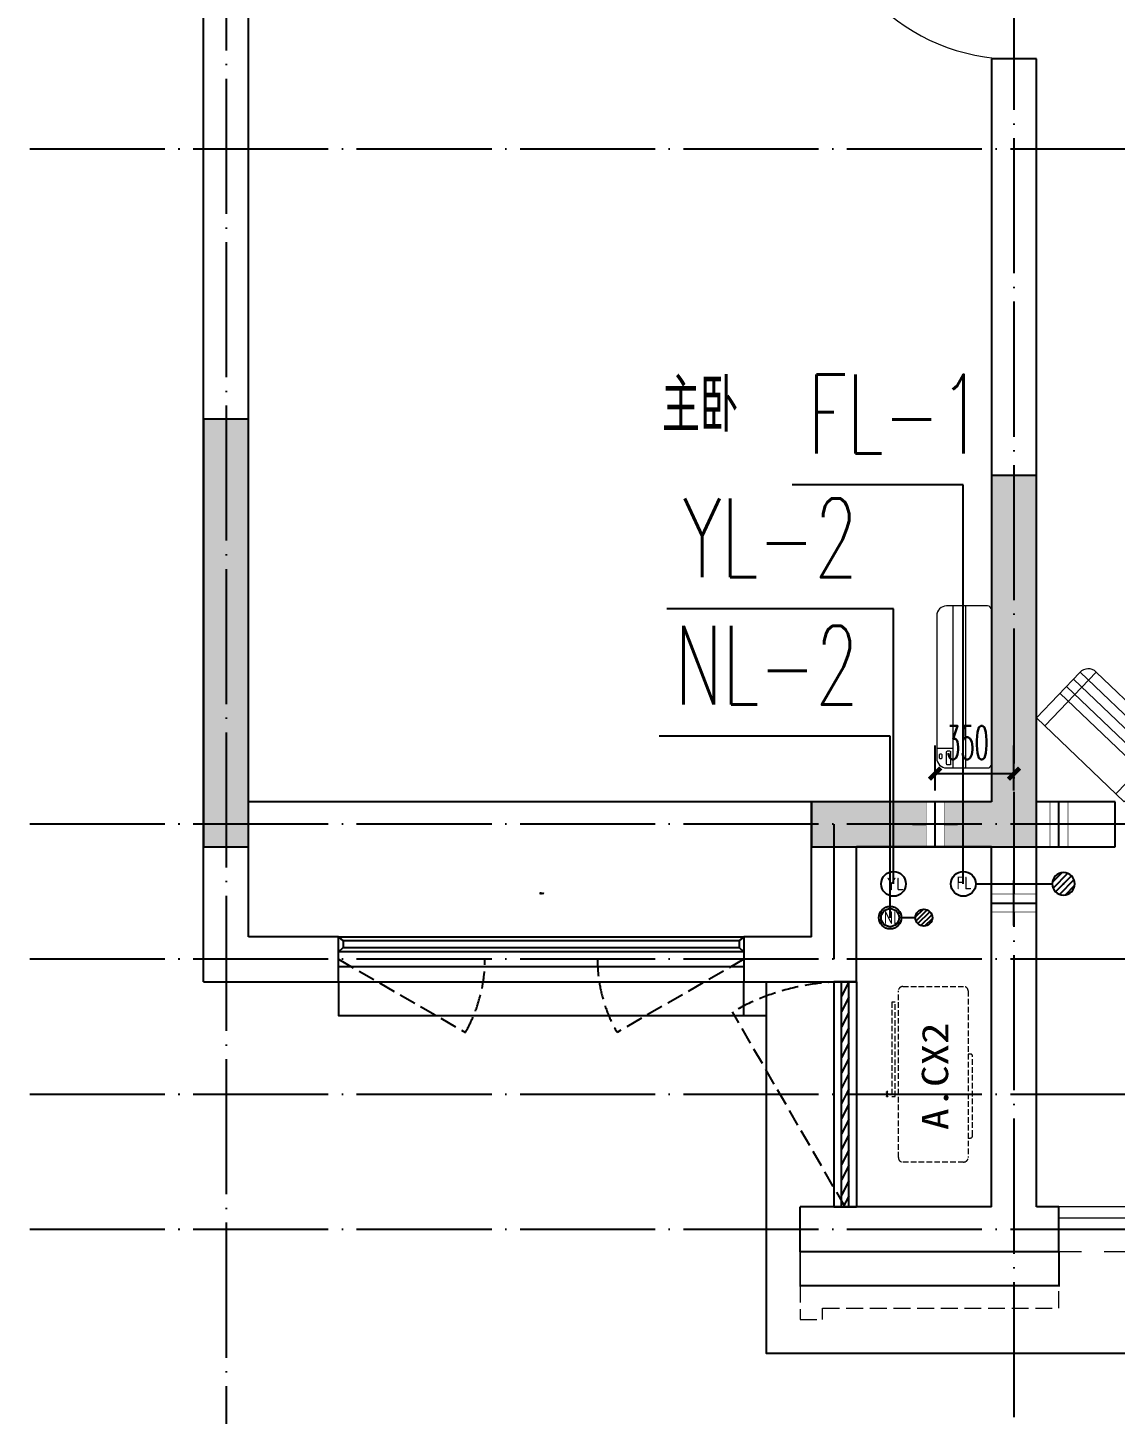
# Model space of a CAD drawing. Extents: x 27938 to 1507990, y 110129 to 923079.
# Drawn here: x 827036 to 831867, y 517419 to 523579 of the extents above; entities that cross this region are included whole.
import ezdxf

# ---------------------------------------------------------------- set-up
doc = ezdxf.new("R2010")
doc.units = 0
doc.header["$LTSCALE"] = 1000
doc.header["$MEASUREMENT"] = 0
doc.linetypes.add('DASH', pattern=[0.35, 0.25, -0.1])
doc.linetypes.add('DOTE', pattern=[2.42, 2, -0.2, 0.02, -0.2])
for name, color, linetype in [('3-栏杆1', 135, 'Continuous'), ('3.5方案汇报，与郭总、侯月琴确定户型_t8$0$2020.03.04 -1安徽标准化洋房户型(UA）_t8_t8$0$看线', 154, 'Continuous'), ('COLUMN', 9, 'Continuous'), ('DIM_凝结', 150, 'Continuous'), ('DIM_废水', 31, 'Continuous'), ('DIM_雨水', 4, 'Continuous'), ('DOTE', 1, 'Continuous'), ('EQUIP_地漏', 7, 'Continuous'), ('LVTRY', 6, 'Continuous'), ('PUB_HATCH', 8, 'Continuous'), ('PUB_TEXT', 4, 'Continuous'), ('VPIPE-凝结', 150, 'N'), ('VPIPE-废水', 31, 'Continuous'), ('VPIPE-雨水', 4, 'Y'), ('WALL', 9, 'Continuous'), ('WINDOW', 4, 'Continuous'), ('WINDOW_TEXT', 7, 'Continuous'), ('机电标识类', 1, 'Continuous'), ('看线', 251, 'Continuous')]:
    doc.layers.add(name, color=color, linetype=linetype)
for name, color, linetype, lineweight in [('平面-栏杆', 135, 'Continuous', 15), ('平面-看线', 45, 'Continuous', 15), ('平面-空调室内机', 176, 'Continuous', 9), ('平面-空调预留孔', 173, 'Continuous', 15), ('空调', 76, 'Continuous', 13)]:
    doc.layers.add(name, color=color, linetype=linetype, lineweight=lineweight)
doc.styles.add('_TCH_DIM_T3', font='SIMPLEX.shx', dxfattribs={"width": 0.494118, "bigfont": 'GBCBIG.shx'})
doc.styles.add('_TCH_WINDOW', font='SIMPLEX.shx', dxfattribs={"width": 0.7, "height": 3.5, "bigfont": 'GBCBIG.shx'})
doc.styles.add('_TWT_SERIAL', font='SIMPLEX', dxfattribs={"width": 0.8, "height": 3.5, "bigfont": 'HZTXT'})
doc.styles.get("Standard").update_dxf_attribs({"font": 'gbenor.shx', "bigfont": 'gbcbig.shx'})
doc.styles.add('黑体', font='simhei.ttf')
doc.linetypes.add('N', pattern='A,3,-0.2,["N",Standard,S=0.25,R=0,X=-0.1,Y=-0.115],-0.2', length=3.4)
doc.linetypes.add('Y', pattern='A,3,-0.2,["Y",Standard,S=0.25,R=0,X=-0.1,Y=-0.115],-0.2', length=3.4)
doc.dimstyles.new('_TCH_ARCH&&50', dxfattribs={"dimtxt": 148.75, "dimasz": 50, "dimexe": 125, "dimexo": 150, "dimgap": 63.125, "dimtad": 1, "dimdec": 0, "dimzin": 0, "dimdsep": 46, "dimtxsty": '_TCH_DIM_T3', "dimblk": 'ARCHTICK', "dimcen": 0.09, "dimclrt": 4, "dimazin": 2, "dimtfac": 1, "dimtdec": 0, "dimtix": 1, "dimtmove": 2, "dimatfit": 3, "dimfxl": 100, "dimtolj": 1, "dimtzin": 0, "dimarcsym": 0})

# ---------------------------------------------------------------- blocks, each defined once
blk = doc.blocks.new('GDGDGDSDA')
at = {"layer": 'DOTE', "color": 0, "linetype": 'DOTE', "ltscale": 0.3}
for p, q in [((419334.8, 376108.3), (419334.8, 359558.3)), ((422834.8, 367858.3), (422834.8, 359558.3)), ((471334.8, 366358.3), (417334.8, 366358.3)), ((471334.8, 363358.3), (417334.8, 363358.3)), ((422034.8, 363358.3), (422034.8, 362758.3)), ((471334.8, 362758.3), (417334.8, 362758.3)), ((471334.8, 362158.3), (417334.8, 362158.3)), ((471334.8, 361558.3), (417334.8, 361558.3))]:
    blk.add_line(p, q, dxfattribs=at)
blk = doc.blocks.new('GFDGFSDFGD')
at = {"layer": 'PUB_HATCH'}
for points in [[(420516.6, 367423.7), (420516.6, 365523.7), (420716.6, 365523.7), (420716.6, 367423.7)], [(423216.6, 365523.7), (424216.6, 365523.7), (424216.6, 367173.7), (424016.6, 367173.7), (424016.6, 365723.7), (423216.6, 365723.7)]]:
    blk.add_hatch(color=0, dxfattribs=at).paths.add_polyline_path(points)
at = {"layer": 'COLUMN', "color": 0}
for p, q in [((420516.6, 367423.7), (420516.6, 365523.7)), ((420716.6, 367423.7), (420516.6, 367423.7)), ((420716.6, 365523.7), (420716.6, 367423.7)), ((424216.6, 367173.7), (424016.6, 367173.7)), ((424016.6, 367173.7), (424016.6, 365723.7)), ((424216.6, 365523.7), (424216.6, 367173.7)), ((424016.6, 365723.7), (423216.6, 365723.7)), ((423216.6, 365723.7), (423216.6, 365523.7)), ((420516.6, 365523.7), (420716.6, 365523.7)), ((423216.6, 365523.7), (424216.6, 365523.7))]:
    blk.add_line(p, q, dxfattribs=at)
blk = doc.blocks.new('dongkong')
blk.add_wipeout([(-603756, 210771), (-603756, 210570.8), (-603836, 210570.8), (-603836, 210771)])
at = {"layer": '机电标识类', "color": 250, "linetype": 'DASH', "ltscale": 400}
for p, q in [((-603796, 210771), (-603796, 210570.8)), ((-603896, 210670.7), (-603696, 210670.7))]:
    blk.add_line(p, q, dxfattribs=at)
at = {"layer": '空调', "color": 6, "linetype": 'DASH', "const_width": 2}
blk.add_lwpolyline([(-603756, 210771), (-603756, 210570.8), (-603836, 210570.8), (-603836, 210771)], close=True, dxfattribs=at)
blk = doc.blocks.new('A$C001338C2')
for p, q in [((0, 248.6), (0, 22)), ((845, 303.6), (55, 303.6)), ((109.1, 214.8), (109.1, 303.6)), ((900, 22), (900, 248.6)), ((22, 0), (878, 0))]:
    blk.add_line(p, q)
at = {"lineweight": 5}
for p, q in [((900, 214.8), (0, 214.8)), ((900, 143.2), (0, 143.2))]:
    blk.add_line(p, q, dxfattribs=at)
for points in [[(89.2, 226.4), (22.2, 226.4, -0.414214), (16.7, 231.9), (16.7, 243.1, -0.414214), (22.2, 248.6), (89.2, 248.6, -0.414214), (94.7, 243.1), (94.7, 231.9, -0.414214)], [(73.1, 275), (56.8, 275, -0.414214), (51.3, 280.5), (51.3, 283.4, -0.414214), (56.8, 288.9), (73.1, 288.9, -0.414214), (78.6, 283.4), (78.6, 280.5, -0.414214)]]:
    blk.add_lwpolyline(points, format="xyb", close=True)
for centre, radius, start, end in [((55, 248.6), 55, 90, 180), ((845, 248.6), 55, 360, 90), ((22, 22), 22, 180, 270), ((878, 22), 22, 270, 360)]:
    blk.add_arc(centre, radius, start, end)
blk = doc.blocks.new('$lvtry$00000171')
at = {"color": 0}
for p, q in [((-74.2, 10.6), (-10.6, 74.2)), ((-69.8, -27.4), (27.4, 69.8)), ((-53, -53), (53, 53)), ((-27.4, -69.8), (69.8, 27.4)), ((10.6, -74.2), (74.2, -10.6))]:
    blk.add_line(p, q, dxfattribs=at)
blk.add_circle((0, 0), 75, dxfattribs=at)
blk.add_point((0, 0), dxfattribs=at)
blk = doc.blocks.new('$TwtSys$00000141')
at = {"color": 1}
for p, q in [((-47.1, 3.8), (-5, 45.9)), ((-47.1, 3.8), (-5, 45.9)), ((-43.6, -17.5), (17.5, 43.6)), ((-43.6, -17.5), (17.5, 43.6)), ((-33.2, -33.2), (33.2, 33.2)), ((-33.2, -33.2), (33.2, 33.2)), ((-16.2, -43.5), (43.8, 16.4)), ((-16.2, -43.5), (43.8, 16.4)), ((5.7, -46.1), (46.1, -5.7)), ((5.7, -46.1), (46.1, -5.7))]:
    blk.add_line(p, q, dxfattribs=at)
blk.add_circle((0, 0), 47, dxfattribs=at)
blk.add_circle((0, 0), 47, dxfattribs=at)
blk = doc.blocks.new('ferre')
at = {"layer": '平面-空调预留孔', "linetype": 'DASH', "ltscale": 0.1}
for p, q in [((93392.7, 115403.5), (93392.7, 115393.5)), ((93402.7, 115383.5), (93755.6, 115383.5)), ((93765.6, 115393.5), (93765.6, 115403.5))]:
    blk.add_line(p, q, dxfattribs=at)
blk.add_lwpolyline([(94045.9, 115403.5), (93305.9, 115403.5, -0.414214), (93285.9, 115423.5), (93285.9, 115693.5, -0.414214), (93305.9, 115713.5), (94045.9, 115713.5, -0.414214), (94065.9, 115693.5), (94065.9, 115423.5, -0.414214)], format="xyb", close=True, dxfattribs=at)
blk.add_lwpolyline([(93996.7, 115742.6), (93576.8, 115742.6), (93576.8, 115727.5), (93996.7, 115727.5)], close=True, dxfattribs=at)
for centre, start, end in [((93402.7, 115393.5), 180, 270), ((93755.6, 115393.5), 270, 0)]:
    blk.add_arc(centre, 10, start, end, dxfattribs=at)
at = {"layer": '平面-空调预留孔', "color": 251, "linetype": 'DASH', "ltscale": 0.1, "true_color": 0x636466, "style": '黑体', "width": 1.2}
blk.add_text('A.CX2', height=117.05, dxfattribs=at).set_placement((93428.3, 115492.1))
blk = doc.blocks.new('fergve')
at = {"layer": '平面-空调预留孔', "linetype": 'DASH', "ltscale": 0.1}
blk.add_blockref('ferre', (25670, -60415.8), dxfattribs=at)
blk = doc.blocks.new('dasdasf1sa2f31as32f')
for p, q in [((-116, 585.6), (43.3, 640.5)), ((82.7, 476.6), (43.3, 640.5)), ((-22.8, 585.5), (-116, 585.6)), ((-22.8, 585.5), (-73.4, 493.2)), ((32.4, 555.1), (-18.1, 462.9)), ((82.7, 476.6), (32.4, 555.1)), ((-473.5, 259.7), (-339.5, 504)), ((-269.8, 524.3), (-427.7, 236.5)), ((134.6, 245.5), (-338.8, 505.1)), ((-269.8, 524.3), (113.7, 314)), ((-31.3, 504.4), (-73.4, 493.2)), ((-18.1, 462.9), (-31.3, 504.4)), ((114.7, 208.4), (-359.1, 468.2)), ((72.3, 131.9), (-401.1, 391.6)), ((92.6, 168.8), (-380.9, 428.5)), ((113.7, 314), (-44.2, 26.2)), ((0, 0), (-473.5, 259.7)), ((134, 244.4), (0, 0))]:
    blk.add_line(p, q)
for centre, start, end in [((-294.5, 479.4), 61.25933, 151.25933), ((89, 269), 331.25933, 61.25933)]:
    blk.add_arc(centre, 51.3, start, end)
blk = doc.blocks.new('GDGDRGDGDRGDR')
at = {"layer": '平面-空调室内机', "ltscale": 0.3, "rotation": 90}
blk.add_blockref('dongkong', (634787.3, 1046278.1), dxfattribs=at)
at = {"layer": '平面-空调预留孔'}
for name, p, rotation in [('dasdasf1sa2f31as32f', (424606.8, 442932.1), 344.9999999966897), ('fergve', (478900.7, 322375.3), 90)]:
    blk.add_blockref(name, p, dxfattribs=dict(at, rotation=rotation))
at = {"layer": '平面-空调室内机', "ltscale": 0.3, "rotation": 180}
blk.add_blockref('dongkong', (-179479.5, 653502.9), dxfattribs=at)
blk = doc.blocks.new('_ArchTick')
at = {"color": 0, "linetype": 'ByBlock', "const_width": 0.4}
blk.add_lwpolyline([(-0.5, -0.5), (0.5, 0.5)], dxfattribs=at)
blk = doc.blocks.new('*D775')
at = {"layer": 'Defpoints', "color": 0}
for p in [(831416.6, 520265.3), (831066.4, 520040.6), (831416.6, 520040.6)]:
    blk.add_point(p, dxfattribs=at)
at = {"layer": '平面-空调预留孔', "color": 0, "lineweight": -2}
for p, q in [((831066.4, 520190.6), (831066.4, 520390.3)), ((831416.6, 520190.6), (831416.6, 520390.3)), ((831066.4, 520265.3), (831416.6, 520265.3))]:
    blk.add_line(p, q, dxfattribs=at)
at = {"layer": '平面-空调预留孔', "color": 0, "lineweight": -2, "xscale": 50, "yscale": 50, "zscale": 50, "rotation": 180}
blk.add_blockref('_ArchTick', (831066.4, 520265.3), dxfattribs=at)
at = {"layer": '平面-空调预留孔', "color": 0, "lineweight": -2, "xscale": 50, "yscale": 50, "zscale": 50}
blk.add_blockref('_ArchTick', (831416.6, 520265.3), dxfattribs=at)
at = {"layer": '平面-空调预留孔', "color": 4, "insert": (831210, 520402.8), "char_height": 148.75, "attachment_point": 5, "style": '_TCH_DIM_T3'}
blk.add_mtext('\\A1;350', dxfattribs=at)
blk = doc.blocks.new('$DorLib2D$00000001')
at = {"color": 0}
for p, q in [((0.45, 0.975), (0.5, 0.975)), ((0.45, 0), (0.45, 0.975)), ((0.5, 0), (0.5, 0.975)), ((0.5, 0), (0.45, 0))]:
    blk.add_line(p, q, dxfattribs=at)
at = {"color": 0, "lineweight": 13}
blk.add_arc((0.475, 0), 0.975, 91.46928, 180, dxfattribs=at)
blk = doc.blocks.new('$WINLIB2D$00000001')
at = {"color": 0}
for points in [[(-0.5, 0.5), (-0.5, -0.5)], [(-0.5, 0.5), (0.5, 0.5)], [(0.5, -0.5), (0.5, 0.5)], [(0.5, 0.1667), (-0.5, 0.1667)], [(0.5, -0.1667), (-0.5, -0.1667)], [(-0.5, -0.5), (0.5, -0.5)]]:
    blk.add_lwpolyline(points, dxfattribs=at)
blk = doc.blocks.new('$WINLIB2D$00000039')
at = {"color": 0}
for points in [[(-0.5, 0.5), (-0.5, -0.5)], [(0.5, 0.5), (-0.5, 0.5)], [(0.5, -0.5), (0.5, 0.5)], [(-0.5, 0.1667), (0.5, 0.1667)], [(-0.3839, -0.1667), (-0.448, 0.1667)], [(-0.3159, -0.1667), (-0.38, 0.1667)], [(-0.2479, -0.1667), (-0.312, 0.1667)], [(-0.1799, -0.1667), (-0.244, 0.1667)], [(-0.1119, -0.1667), (-0.176, 0.1667)], [(-0.0439, -0.1667), (-0.108, 0.1667)], [(0.0241, -0.1667), (-0.04, 0.1667)], [(0.0921, -0.1667), (0.028, 0.1667)], [(0.16, -0.1667), (0.0959, 0.1667)], [(0.228, -0.1667), (0.1639, 0.1667)], [(0.296, -0.1667), (0.2319, 0.1667)], [(0.364, -0.1667), (0.2999, 0.1667)], [(0.432, -0.1667), (0.3679, 0.1667)], [(0.5, -0.1667), (0.4359, 0.1667)], [(-0.4519, -0.1667), (-0.5, 0.0836)], [(-0.5, -0.1667), (0.5, -0.1667)], [(0.5, -0.5), (-0.5, -0.5)]]:
    blk.add_lwpolyline(points, dxfattribs=at)

msp = doc.modelspace()

# ---------------------------------------------------------------- linework, layer by layer
at = {"color": 8, "const_width": 8}
msp.add_lwpolyline([(830466.6, 518140.4), (830466.6, 517990.4), (831616.6, 517990.4), (831616.6, 518140.4)], dxfattribs=at)
at = {"layer": '3-栏杆1', "color": 8}
for p, q in [((828436.8, 519522.7), (828416.6, 519540.4)), ((828416.6, 519540.4), (828436.8, 519522.7)), ((828416.6, 519473.5), (828436.8, 519493.4)), ((828436.8, 519522.7), (828436.8, 519493.4)), ((830196.3, 519522.6), (828436.8, 519522.6)), ((828436.8, 519493.4), (830196.3, 519493.3)), ((830196.3, 519522.7), (830216.6, 519540.4)), ((830216.6, 519540.4), (830196.3, 519522.7)), ((830196.3, 519522.7), (830196.3, 519493.4)), ((830196.3, 519493.4), (830216.6, 519473.5)), ((830216.6, 519473.5), (830196.3, 519493.4))]:
    msp.add_line(p, q, dxfattribs=at)
at = {"layer": '3.5方案汇报，与郭总、侯月琴确定户型_t8$0$2020.03.04 -1安徽标准化洋房户型(UA）_t8_t8$0$看线', "color": 8, "ltscale": 10}
msp.add_line((830516.6, 520140.4), (828016.6, 520140.4), dxfattribs=at)
at = {"layer": 'DIM_废水'}
msp.add_line((831191.6, 521548), (830431.7, 521548), dxfattribs=at)
at = {"layer": 'DIM_雨水'}
msp.add_line((830881.6, 520998), (829874.7, 520998), dxfattribs=at)
at = {"layer": 'VPIPE-凝结', "color": 8, "ltscale": 0.1}
msp.add_line((831246.6, 519775.4), (831586.6, 519775.4), dxfattribs=at)
msp.add_lwpolyline([(830979, 519625.4), (830906.6, 519625.4)], dxfattribs=at)
at = {"layer": 'VPIPE-凝结', "color": 8}
msp.add_circle((830866.6, 519625.4), 40, dxfattribs=at)
at = {"layer": 'VPIPE-废水', "color": 8}
msp.add_circle((831191.6, 519775.4), 55, dxfattribs=at)
at = {"layer": 'VPIPE-雨水', "color": 8}
msp.add_circle((830881.6, 519775.4), 55, dxfattribs=at)
at = {"layer": 'WALL', "color": 8}
for p, q in [((827816.6, 519340.4), (827816.6, 524540.4)), ((828016.6, 519540.4), (828016.6, 524440.4)), ((831516.6, 523440.4), (831316.6, 523440.4)), ((830516.6, 519540.4), (830516.6, 520140.4)), ((830716.6, 519340.4), (830716.6, 519940.4)), ((828416.6, 519540.4), (828016.6, 519540.4)), ((828416.6, 519340.4), (828416.6, 519540.4)), ((830516.6, 519540.4), (830216.6, 519540.4)), ((830216.6, 519540.4), (830216.6, 519340.4)), ((827816.6, 519340.4), (828416.6, 519340.4)), ((830216.6, 519340.4), (830716.6, 519340.4)), ((830466.6, 518140.4), (830466.6, 518340.4)), ((831416.6, 518140.4), (830466.6, 518140.4)), ((831616.6, 518140.4), (831416.6, 518140.4))]:
    msp.add_line(p, q, dxfattribs=at)
at = {"layer": 'WINDOW', "color": 8, "linetype": 'DASH', "ltscale": 0.3}
for points in [[(828416.6, 519440.4), (828979.7, 519115.8, 0.131485), (829066.6, 519440.4)], [(830216.6, 519440.4), (829653.4, 519115.8, -0.131485), (829566.6, 519440.4)], [(830666.6, 518340.4), (830166.6, 519206.5, -0.131652), (830666.6, 519340.4)]]:
    msp.add_lwpolyline(points, format="xyb", dxfattribs=at)
at = {"layer": '平面-栏杆', "color": 8}
for points in [[(836266.6, 518290.4), (831616.6, 518290.4)], [(836266.6, 518240.4), (831616.6, 518240.4)]]:
    msp.add_lwpolyline(points, dxfattribs=at)
at = {"layer": '平面-看线', "color": 8}
msp.add_lwpolyline([(836266.6, 518340.4), (831616.6, 518340.4)], dxfattribs=at)
at = {"layer": '平面-看线', "color": 8, "linetype": 'DASH'}
msp.add_lwpolyline([(836266.6, 518140.4), (831616.6, 518140.4)], dxfattribs=at)
at = {"layer": '平面-看线', "color": 8, "linetype": 'DASH', "ltscale": 0.3}
msp.add_lwpolyline([(830466.6, 517990.4), (830466.6, 517840.4), (830566.6, 517840.4), (830566.6, 517890.4), (831616.6, 517890.4), (831616.6, 517990.4)], dxfattribs=at)
at = {"layer": '看线', "color": 8, "ltscale": 0.5}
for points in [[(828416.6, 519340.4), (828416.6, 519190.4), (830216.6, 519190.4), (830216.6, 519340.4)], [(828416.6, 519340.4), (828416.6, 519190.4), (830316.6, 519190.4)]]:
    msp.add_lwpolyline(points, dxfattribs=at)
at = {"layer": '看线', "color": 8}
msp.add_lwpolyline([(830316.6, 519340.4), (830316.6, 517690.4), (850516.6, 517690.4), (850516.6, 519190.4), (852916.6, 519190.4)], dxfattribs=at)

# ---------------------------------------------------------------- block references
at = {"color": 8}
msp.add_blockref('GFDGFSDFGD', (407300, 154416.7), dxfattribs=at)
at = {"layer": 'DOTE', "color": 169}
msp.add_blockref('GDGDGDSDA', (408581.8, 156682.1), dxfattribs=at)
at = {"layer": 'EQUIP_地漏', "color": 8, "xscale": -0.8, "yscale": -0.8, "zscale": 0.8, "rotation": 180}
msp.add_blockref('$TwtSys$00000141', (831016.6, 519625.4), dxfattribs=at)
at = {"layer": 'LVTRY', "color": 8, "xscale": -0.6666666667107825, "yscale": 0.6666666667107825, "rotation": 90.00000000602213}
msp.add_blockref('$lvtry$00000171', (831636.6, 519775.4), dxfattribs=at)
at = {"layer": 'WINDOW', "color": 8}
ref = msp.add_blockref('$DorLib2D$00000001', (831416.6, 523890.4), dxfattribs=dict(at, xscale=900, yscale=900, zscale=900, rotation=90.00000000129845))
ref.add_attrib('A', 'M0922', (831211.6, 523883.6), dxfattribs={"layer": 'WINDOW_TEXT', "color": 8, "ltscale": 0.5, "height": 5.95, "rotation": 90, "style": '_TCH_WINDOW', "width": 0.494118})
ref = msp.add_blockref('$WINLIB2D$00000001', (829316.6, 519440.4), dxfattribs=dict(at, xscale=1800, yscale=-200, zscale=1800, rotation=4.935878894074151e-09))
ref.add_attrib('A', 'TC1817', (829309.2, 519730), dxfattribs={"layer": 'WINDOW_TEXT', "color": 8, "ltscale": 0.5, "height": 5.95, "rotation": 0, "style": '_TCH_WINDOW', "width": 0.494118})
at = {"layer": '平面-空调预留孔', "color": 8, "xscale": 0.800000000046565, "yscale": 0.800000000046565, "zscale": 0.800000000046565, "rotation": 90.00000023343014}
msp.add_blockref('A$C001338C2', (831316.5, 520290.4), dxfattribs=at)

# ---------------------------------------------------------------- texts
at = {"layer": 'DIM_凝结', "color": 7, "style": '_TWT_SERIAL', "width": 0.64}
msp.add_text('NL-2', height=350, dxfattribs=at).set_placement((829910.4, 520571.9))
at = {"layer": 'DIM_废水', "color": 7, "style": '_TWT_SERIAL', "width": 0.64}
msp.add_text('FL-1', height=350, dxfattribs=at).set_placement((830501.7, 521688))
at = {"layer": 'DIM_雨水', "color": 7, "style": '_TWT_SERIAL', "width": 0.64}
msp.add_text('YL-2', height=350, dxfattribs=at).set_placement((829944.7, 521138))
at = {"layer": 'PUB_TEXT', "color": 8}
msp.add_text('主卧', height=236.31, dxfattribs=at).set_placement((829851.8, 521782.9))

# ---------------------------------------------------------------- next in the draw order: block references
at = {"layer": '平面-空调室内机', "color": 8, "ltscale": 0.3, "xscale": -1, "rotation": 180}
msp.add_blockref('dongkong', (1434862.5, 730711.3), dxfattribs=at)

# ---------------------------------------------------------------- next in the draw order: block references
at = {"layer": '平面-空调室内机', "color": 8, "ltscale": 0.3, "rotation": 180}
msp.add_blockref('dongkong', (227270.4, 730711.3), dxfattribs=at)

# ---------------------------------------------------------------- next in the draw order: block references
at = {"color": 8}
msp.add_blockref('GDGDRGDGDRGDR', (407300, 77208.4), dxfattribs=at)

# ---------------------------------------------------------------- next in the draw order: linework, layer by layer
at = {"layer": 'DIM_凝结'}
for p, q in [((830866.6, 520431.9), (829840.4, 520431.9)), ((830866.6, 519625.4), (830866.6, 520431.9))]:
    msp.add_line(p, q, dxfattribs=at)
at = {"layer": 'DIM_废水'}
msp.add_line((831191.6, 519775.4), (831191.6, 521548), dxfattribs=at)
at = {"layer": 'DIM_雨水'}
msp.add_line((830881.6, 519775.4), (830881.6, 520998), dxfattribs=at)
at = {"layer": 'VPIPE-凝结'}
msp.add_circle((830866.6, 519625.4), 50, dxfattribs=at)
at = {"layer": 'VPIPE-废水'}
msp.add_circle((831191.6, 519775.4), 55, dxfattribs=at)
at = {"layer": 'VPIPE-雨水'}
msp.add_circle((830881.6, 519775.4), 55, dxfattribs=at)
at = {"layer": 'WALL', "color": 8}
for p, q in [((831316.6, 523440.4), (831316.6, 520140.4)), ((831516.6, 520140.4), (831516.6, 523440.4)), ((831316.6, 520140.4), (830516.6, 520140.4)), ((831866.6, 520140.4), (831516.6, 520140.4)), ((831866.6, 519940.4), (831866.6, 520140.4)), ((831316.6, 519940.4), (830716.6, 519940.4)), ((831316.6, 518340.4), (831316.6, 519940.4)), ((831516.6, 519940.4), (831866.6, 519940.4)), ((831516.6, 518340.4), (831516.6, 519940.4)), ((831316.6, 518340.4), (830466.6, 518340.4)), ((831616.6, 518340.4), (831516.6, 518340.4)), ((831616.6, 518140.4), (831616.6, 518340.4))]:
    msp.add_line(p, q, dxfattribs=at)

# ---------------------------------------------------------------- next in the draw order: block references
at = {"layer": 'WINDOW', "color": 8}
ref = msp.add_blockref('$WINLIB2D$00000039', (830666.6, 518840.4), dxfattribs=dict(at, xscale=-1000, yscale=-100, zscale=-1000, rotation=270))
ref.add_attrib('A', 'BYC1017b', (830856.1, 518830.2), dxfattribs={"layer": 'WINDOW_TEXT', "color": 8, "ltscale": 0.5, "height": 5.95, "rotation": 90, "style": '_TCH_WINDOW', "width": 0.494118})

# ---------------------------------------------------------------- next in the draw order: texts
at = {"layer": 'PUB_TEXT', "color": 8}
for s, p in [('YL', (830851.2, 519747.4)), ('FL', (831161.5, 519751.6)), ('NL', (830838.6, 519597.4))]:
    msp.add_text(s, height=56, dxfattribs=at).set_placement(p)

# ---------------------------------------------------------------- next in the draw order: dimensions: what is measured, and where the dimension line sits
at = {"layer": '平面-空调预留孔', "color": 8}
dim = msp.add_linear_dim(base=(831416.6, 520265.3), p1=(831066.4, 520040.6), p2=(831416.6, 520040.6), angle=0, dimstyle='_TCH_ARCH&&50', dxfattribs=at)
dim.commit()
dim.dimension.update_dxf_attribs({"geometry": '*D775', "text_midpoint": (831210, 520402.8), "dimtype": 129})

doc.saveas('drawing.dxf')
